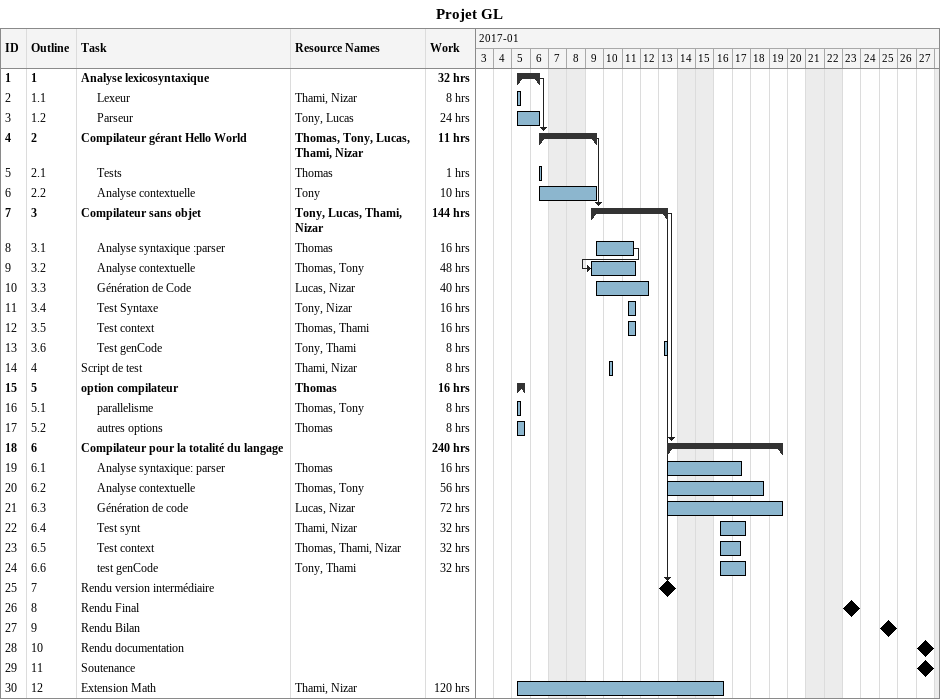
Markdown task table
Projet GL

| ID | WBS | Task | Start | Finish | Predecessors | Resources | Work (h) |
|---|---|---|---|---|---|---|---|
| 1 | 1 | **Analyse lexicosyntaxique** | 2017-01-05 | 2017-01-06 |  |  | 32 |
| 2 | 1.1 | Lexeur | 2017-01-05 | 2017-01-05 |  | Thami, Nizar | 8 |
| 3 | 1.2 | Parseur | 2017-01-05 | 2017-01-06 |  | Tony, Lucas | 24 |
| 4 | 2 | **Compilateur gérant Hello World** | 2017-01-06 | 2017-01-09 | 1 | Thomas, Tony, Lucas, Thami, Nizar | 11 |
| 5 | 2.1 | Tests | 2017-01-06 | 2017-01-06 |  | Thomas | 1 |
| 6 | 2.2 | Analyse contextuelle | 2017-01-06 | 2017-01-09 |  | Tony | 10 |
| 7 | 3 | **Compilateur sans objet** | 2017-01-09 | 2017-01-13 | 4 | Tony, Lucas, Thami, Nizar | 144 |
| 8 | 3.1 | Analyse syntaxique :parser | 2017-01-09 | 2017-01-11 |  | Thomas | 16 |
| 9 | 3.2 | Analyse contextuelle | 2017-01-09 | 2017-01-11 | 8 | Thomas, Tony | 48 |
| 10 | 3.3 | Génération de Code | 2017-01-09 | 2017-01-12 |  | Lucas, Nizar | 40 |
| 11 | 3.4 | Test Syntaxe | 2017-01-11 | 2017-01-11 |  | Tony, Nizar | 16 |
| 12 | 3.5 | Test context | 2017-01-11 | 2017-01-11 |  | Thomas, Thami | 16 |
| 13 | 3.6 | Test genCode | 2017-01-13 | 2017-01-13 |  | Tony, Thami | 8 |
| 14 | 4 | Script de test | 2017-01-10 | 2017-01-10 |  | Thami, Nizar | 8 |
| 15 | 5 | **option compilateur** | 2017-01-05 | 2017-01-05 |  | Thomas | 16 |
| 16 | 5.1 | parallelisme | 2017-01-05 | 2017-01-05 |  | Thomas, Tony | 8 |
| 17 | 5.2 | autres options | 2017-01-05 | 2017-01-05 |  | Thomas | 8 |
| 18 | 6 | **Compilateur pour la totalité du langage** | 2017-01-13 | 2017-01-19 | 7 |  | 240 |
| 19 | 6.1 | Analyse syntaxique: parser | 2017-01-13 | 2017-01-17 |  | Thomas | 16 |
| 20 | 6.2 | Analyse contextuelle | 2017-01-13 | 2017-01-18 |  | Thomas, Tony | 56 |
| 21 | 6.3 | Génération de code | 2017-01-13 | 2017-01-19 |  | Lucas, Nizar | 72 |
| 22 | 6.4 | Test synt | 2017-01-16 | 2017-01-17 |  | Thami, Nizar | 32 |
| 23 | 6.5 | Test context | 2017-01-16 | 2017-01-17 |  | Thomas, Thami, Nizar | 32 |
| 24 | 6.6 | test genCode | 2017-01-16 | 2017-01-17 |  | Tony, Thami | 32 |
| 25 | 7 | Rendu version intermédiaire (milestone) | 2017-01-13 | 2017-01-13 | 7 |  |  |
| 26 | 8 | Rendu Final (milestone) | 2017-01-23 | 2017-01-23 |  |  |  |
| 27 | 9 | Rendu Bilan (milestone) | 2017-01-25 | 2017-01-25 |  |  |  |
| 28 | 10 | Rendu documentation (milestone) | 2017-01-27 | 2017-01-27 |  |  |  |
| 29 | 11 | Soutenance (milestone) | 2017-01-27 | 2017-01-27 |  |  |  |
| 30 | 12 | Extension Math | 2017-01-05 | 2017-01-16 |  | Thami, Nizar | 120 |
